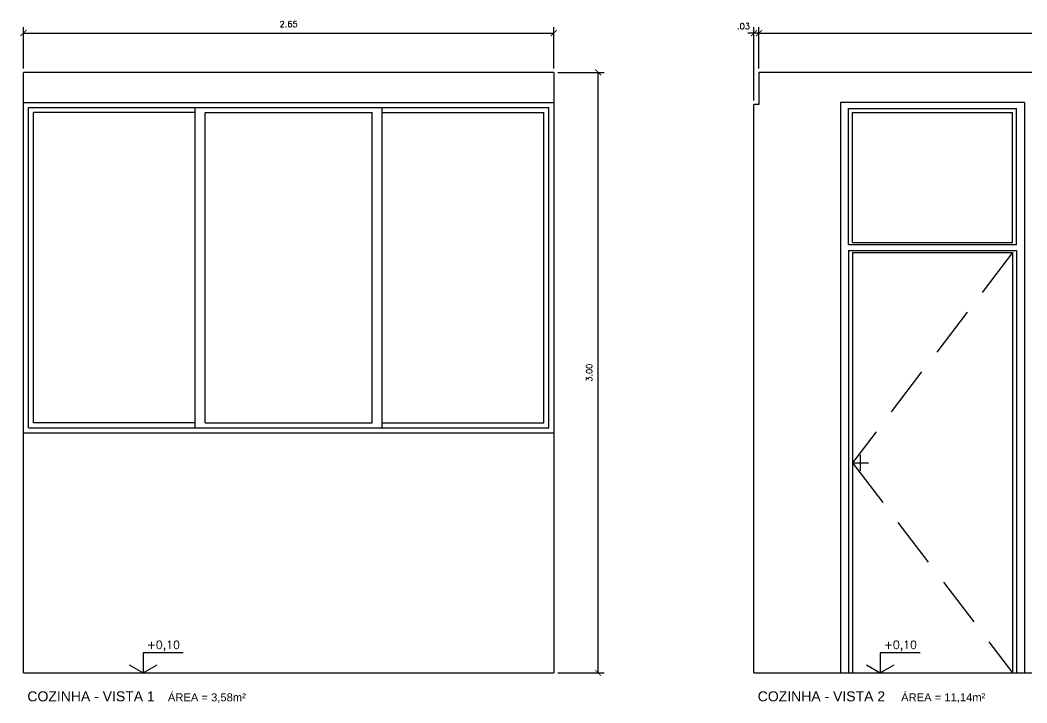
# Model space of a CAD drawing. Header units: millimetres. Extents: x 1 to 250, y 10 to 22.
# Drawn here: x 1.6 to 6.64, y 18.14 to 21.55 of the extents above; entities that cross this region are included whole.
import ezdxf

# ---------------------------------------------------------------- set-up
doc = ezdxf.new("R2010")
doc.units = ezdxf.units.MM
doc.linetypes.add('HIDDEN', pattern=[0.375, 0.25, -0.125])
for name, color, linetype in [('COTAS', 1, 'Continuous'), ('LPROJ', 7, 'HIDDEN'), ('LVISTA02', 1, 'Continuous'), ('NOTAS', 2, 'Continuous'), ('REVEST', 2, 'Continuous')]:
    doc.layers.add(name, color=color, linetype=linetype)
doc.styles.add('60-20', font='romans.shx', dxfattribs={"height": 0.03})
doc.styles.add('60-50', font='romans.shx', dxfattribs={"height": 0.075})
doc.styles.add('80-20', font='romans.shx', dxfattribs={"height": 0.04})
doc.styles.add('ARIAL', font='arial.ttf', dxfattribs={"height": 0.05})
doc.dimstyles.new('20', dxfattribs={"dimtxt": 0.1, "dimasz": 0.075, "dimexe": 0.075, "dimexo": 0.05, "dimgap": 0.075, "dimtad": 1, "dimzin": 4, "dimdsep": 46, "dimtxsty": '60-50', "dimblk1": 'ARCHTICK', "dimblk2": 'ARCHTICK', "dimsah": 1, "dimcen": 2.5, "dimclrt": 3, "dimadec": 0, "dimazin": 0, "dimtfac": 1, "dimtmove": 2, "dimatfit": 3, "dimldrblk": 'ARCHTICK', "dimfxl": 1, "dimarcsym": 0})

# ---------------------------------------------------------------- blocks, each defined once
blk = doc.blocks.new('_ARCHTICK')
at = {"color": 0, "linetype": 'ByBlock', "const_width": 0.15}
blk.add_lwpolyline([(-0.5, -0.5), (0.5, 0.5)], dxfattribs=at)
blk = doc.blocks.new('*D15')
at = {"color": 0, "linetype": 'ByBlock'}
for p, q in [((4.2913, 21.2909), (4.5234, 21.2909)), ((4.4934, 18.2909), (4.4934, 21.2909)), ((4.2913, 18.2909), (4.5234, 18.2909))]:
    blk.add_line(p, q, dxfattribs=at)
at = {"layer": 'DEFPOINTS', "color": 0, "linetype": 'ByBlock'}
for p in [(4.2713, 21.2909), (4.4934, 21.2909), (4.2713, 18.2909)]:
    blk.add_point(p, dxfattribs=at)
at = {"color": 0, "linetype": 'ByBlock', "xscale": 0.03, "yscale": 0.03, "zscale": 0.03}
for p, rotation in [((4.4934, 21.2909), 90), ((4.4934, 18.2909), 270)]:
    blk.add_blockref('_ARCHTICK', p, dxfattribs=dict(at, rotation=rotation))
at = {"color": 3, "linetype": 'ByBlock', "insert": (4.4484, 19.7909), "char_height": 0.03, "attachment_point": 5, "rotation": 90, "style": '60-20'}
blk.add_mtext('3.00', dxfattribs=at)
blk = doc.blocks.new('*D16')
at = {"color": 0, "linetype": 'ByBlock'}
for p, q in [((1.6213, 21.3109), (1.6213, 21.5173)), ((1.6213, 21.4873), (4.2713, 21.4873)), ((4.2713, 21.3109), (4.2713, 21.5173))]:
    blk.add_line(p, q, dxfattribs=at)
at = {"layer": 'DEFPOINTS', "color": 0, "linetype": 'ByBlock'}
for p in [(4.2713, 21.4873), (1.6213, 21.2909), (4.2713, 21.2909)]:
    blk.add_point(p, dxfattribs=at)
at = {"color": 0, "linetype": 'ByBlock', "xscale": 0.03, "yscale": 0.03, "zscale": 0.03, "rotation": 180}
blk.add_blockref('_ARCHTICK', (1.6213, 21.4873), dxfattribs=at)
at = {"color": 0, "linetype": 'ByBlock', "xscale": 0.03, "yscale": 0.03, "zscale": 0.03}
blk.add_blockref('_ARCHTICK', (4.2713, 21.4873), dxfattribs=at)
at = {"color": 3, "linetype": 'ByBlock', "insert": (2.9463, 21.5323), "char_height": 0.03, "attachment_point": 5, "style": '60-20'}
blk.add_mtext('2.65', dxfattribs=at)
blk = doc.blocks.new('*D17')
at = {"color": 0, "linetype": 'ByBlock'}
for p, q in [((5.2963, 21.3109), (5.2963, 21.5173)), ((5.2963, 21.4873), (11.7963, 21.4873)), ((11.7963, 21.3109), (11.7963, 21.5173))]:
    blk.add_line(p, q, dxfattribs=at)
at = {"layer": 'DEFPOINTS', "color": 0, "linetype": 'ByBlock'}
for p in [(11.7963, 21.4873), (5.2963, 21.2909), (11.7963, 21.2909)]:
    blk.add_point(p, dxfattribs=at)
at = {"color": 0, "linetype": 'ByBlock', "xscale": 0.03, "yscale": 0.03, "zscale": 0.03, "rotation": 180}
blk.add_blockref('_ARCHTICK', (5.2963, 21.4873), dxfattribs=at)
at = {"color": 0, "linetype": 'ByBlock', "xscale": 0.03, "yscale": 0.03, "zscale": 0.03}
blk.add_blockref('_ARCHTICK', (11.7963, 21.4873), dxfattribs=at)
at = {"color": 3, "linetype": 'ByBlock', "insert": (8.5463, 21.5323), "char_height": 0.03, "attachment_point": 5, "style": '60-20'}
blk.add_mtext('6.50', dxfattribs=at)
blk = doc.blocks.new('*D18')
at = {"color": 0, "linetype": 'ByBlock'}
for p, q in [((5.2713, 21.4873), (5.2413, 21.4873)), ((5.2713, 21.1509), (5.2713, 21.5173)), ((5.2963, 21.4873), (5.2713, 21.4873)), ((5.2963, 21.4873), (5.2713, 21.4873)), ((5.2963, 21.3109), (5.2963, 21.5173)), ((5.2963, 21.4873), (5.3263, 21.4873))]:
    blk.add_line(p, q, dxfattribs=at)
at = {"layer": 'DEFPOINTS', "color": 0, "linetype": 'ByBlock'}
for p in [(5.2713, 21.4873), (5.2963, 21.2909), (5.2713, 21.1309)]:
    blk.add_point(p, dxfattribs=at)
at = {"color": 0, "linetype": 'ByBlock', "xscale": 0.03, "yscale": 0.03, "zscale": 0.03}
blk.add_blockref('_ARCHTICK', (5.2713, 21.4873), dxfattribs=at)
at = {"color": 0, "linetype": 'ByBlock', "xscale": 0.03, "yscale": 0.03, "zscale": 0.03, "rotation": 180}
blk.add_blockref('_ARCHTICK', (5.2963, 21.4873), dxfattribs=at)
at = {"color": 3, "linetype": 'ByBlock', "insert": (5.2191, 21.5216), "char_height": 0.03, "attachment_point": 5, "style": '60-20'}
blk.add_mtext('.03', dxfattribs=at)

msp = doc.modelspace()

# ---------------------------------------------------------------- linework, layer by layer
at = {"layer": 'LPROJ'}
for p, q in [((6.5638, 20.3909), (5.7638, 19.3409)), ((5.7638, 19.3409), (6.5638, 18.2909))]:
    msp.add_line(p, q, dxfattribs=at)
at = {"layer": 'LVISTA02'}
for p, q in [((1.6213, 21.1409), (4.2713, 21.1409)), ((5.7038, 21.1409), (5.7038, 18.2909)), ((6.6238, 21.1409), (5.7038, 21.1409)), ((6.6238, 21.1409), (6.6238, 18.2909)), ((1.6463, 19.5159), (1.6463, 21.1159)), ((1.6463, 21.1159), (4.2463, 21.1159)), ((1.6713, 19.5409), (1.6713, 21.0909)), ((2.4796, 21.0909), (1.6713, 21.0909)), ((2.4796, 19.5159), (2.4796, 21.1159)), ((2.5296, 19.5409), (2.5296, 21.0909)), ((2.5296, 21.0909), (3.363, 21.0909)), ((3.363, 19.5409), (3.363, 21.0909)), ((3.413, 19.5159), (3.413, 21.1159)), ((3.413, 21.0909), (4.2213, 21.0909)), ((4.2213, 19.5409), (4.2213, 21.0909)), ((4.2463, 19.5159), (4.2463, 21.1159)), ((5.7438, 20.4309), (5.7438, 21.1109)), ((5.7438, 21.1109), (6.5838, 21.1109)), ((5.7638, 20.4409), (5.7638, 21.0909)), ((5.7638, 21.0909), (6.5638, 21.0909)), ((6.5638, 20.4409), (6.5638, 21.0909)), ((6.5838, 20.4309), (6.5838, 21.1109)), ((5.7438, 20.4309), (6.5838, 20.4309)), ((5.7638, 20.4409), (6.5638, 20.4409)), ((5.7438, 20.4009), (5.7438, 18.2909)), ((5.7438, 20.4009), (6.5838, 20.4009)), ((5.7638, 20.3909), (5.7638, 18.2909)), ((5.7638, 20.3909), (6.5638, 20.3909)), ((6.5638, 20.3909), (6.5638, 18.2909)), ((6.5838, 20.4009), (6.5838, 18.2909)), ((2.4796, 19.5409), (1.6713, 19.5409)), ((2.5296, 19.5409), (3.363, 19.5409)), ((3.413, 19.5409), (4.2213, 19.5409)), ((1.6213, 19.4909), (4.2713, 19.4909)), ((1.6463, 19.5159), (4.2463, 19.5159))]:
    msp.add_line(p, q, dxfattribs=at)
at = {"layer": 'NOTAS'}
for p, q in [((5.8038, 19.3009), (5.8038, 19.3809)), ((5.7638, 19.3409), (5.8438, 19.3409))]:
    msp.add_line(p, q, dxfattribs=at)
for points in [[(2.4195, 18.3909), (2.2195, 18.3909), (2.2195, 18.2909)], [(6.1025, 18.3909), (5.9025, 18.3909), (5.9025, 18.2909)]]:
    msp.add_lwpolyline(points, dxfattribs=at)
at = {"layer": 'NOTAS', "color": 3}
for points in [[(2.1503, 18.3309), (2.2195, 18.2909), (2.2888, 18.3309)], [(5.8332, 18.3309), (5.9025, 18.2909), (5.9718, 18.3309)]]:
    msp.add_lwpolyline(points, dxfattribs=at)
at = {"layer": 'REVEST'}
for p, q in [((1.6213, 18.2909), (1.6213, 21.2909)), ((4.2713, 21.2909), (1.6213, 21.2909)), ((4.2713, 21.2909), (4.2713, 18.2909)), ((11.7963, 21.2909), (5.2963, 21.2909)), ((5.2963, 21.2909), (5.2963, 21.1309)), ((5.2963, 21.1309), (5.2713, 21.1309)), ((5.2713, 18.2909), (5.2713, 21.1309)), ((1.6213, 18.2909), (4.2713, 18.2909)), ((5.2713, 18.2909), (11.7963, 18.2909))]:
    msp.add_line(p, q, dxfattribs=at)

# ---------------------------------------------------------------- texts
at = {"layer": 'NOTAS', "color": 3, "style": '80-20'}
for p in [(2.2382, 18.4117), (5.9211, 18.4117)]:
    msp.add_text('+0,10', height=0.04, dxfattribs=at).set_placement(p)
at = {"layer": 'NOTAS', "style": 'ARIAL'}
for s, height, p in [('COZINHA - VISTA 1', 0.05, (1.6409, 18.1488)), ('ÁREA = 3,58m²', 0.04, (2.343, 18.1487)), ('COZINHA - VISTA 2', 0.05, (5.2903, 18.1488)), ('ÁREA = 11,14m²', 0.04, (6.0068, 18.1487))]:
    msp.add_text(s, height=height, dxfattribs=at).set_placement(p)

# ---------------------------------------------------------------- dimensions: what is measured, and where the dimension line sits
at = {"layer": 'COTAS'}
for base, p1, p2, picture, middle in [((4.2713, 21.4873), (1.6213, 21.2909), (4.2713, 21.2909), '*D16', (2.9463, 21.5323)), ((11.7963, 21.4873), (5.2963, 21.2909), (11.7963, 21.2909), '*D17', (8.5463, 21.5323))]:
    dim = msp.add_linear_dim(base=base, p1=p1, p2=p2, dimstyle='20', override={"dimtxt": 0.02, "dimasz": 0.03, "dimexe": 0.03, "dimexo": 0.02, "dimgap": 0.03, "dimtxsty": '60-20'}, dxfattribs=at)
    dim.commit()
    dim.dimension.update_dxf_attribs({"geometry": picture, "text_midpoint": middle})
dim = msp.add_linear_dim(base=(5.2713061791, 21.487349858), p1=(5.2963061791, 21.2908657796), p2=(5.2713061791, 21.1308657748), dimstyle='20', override={"dimtxt": 0.02, "dimasz": 0.03, "dimexe": 0.03, "dimexo": 0.02, "dimgap": 0.03, "dimtxsty": '60-20'}, dxfattribs=at)
dim.commit()
dim.dimension.update_dxf_attribs({"geometry": '*D18', "text_midpoint": (5.2190784359, 21.5215895753), "dimtype": 160})
dim = msp.add_linear_dim(base=(4.4934, 21.2909), p1=(4.2713, 18.2909), p2=(4.2713, 21.2909), angle=90, dimstyle='20', override={"dimtxt": 0.02, "dimasz": 0.03, "dimexe": 0.03, "dimexo": 0.02, "dimgap": 0.03, "dimtxsty": '60-20'}, dxfattribs=at)
dim.commit()
dim.dimension.update_dxf_attribs({"geometry": '*D15', "text_midpoint": (4.4484, 19.7909)})

doc.saveas('drawing.dxf')
